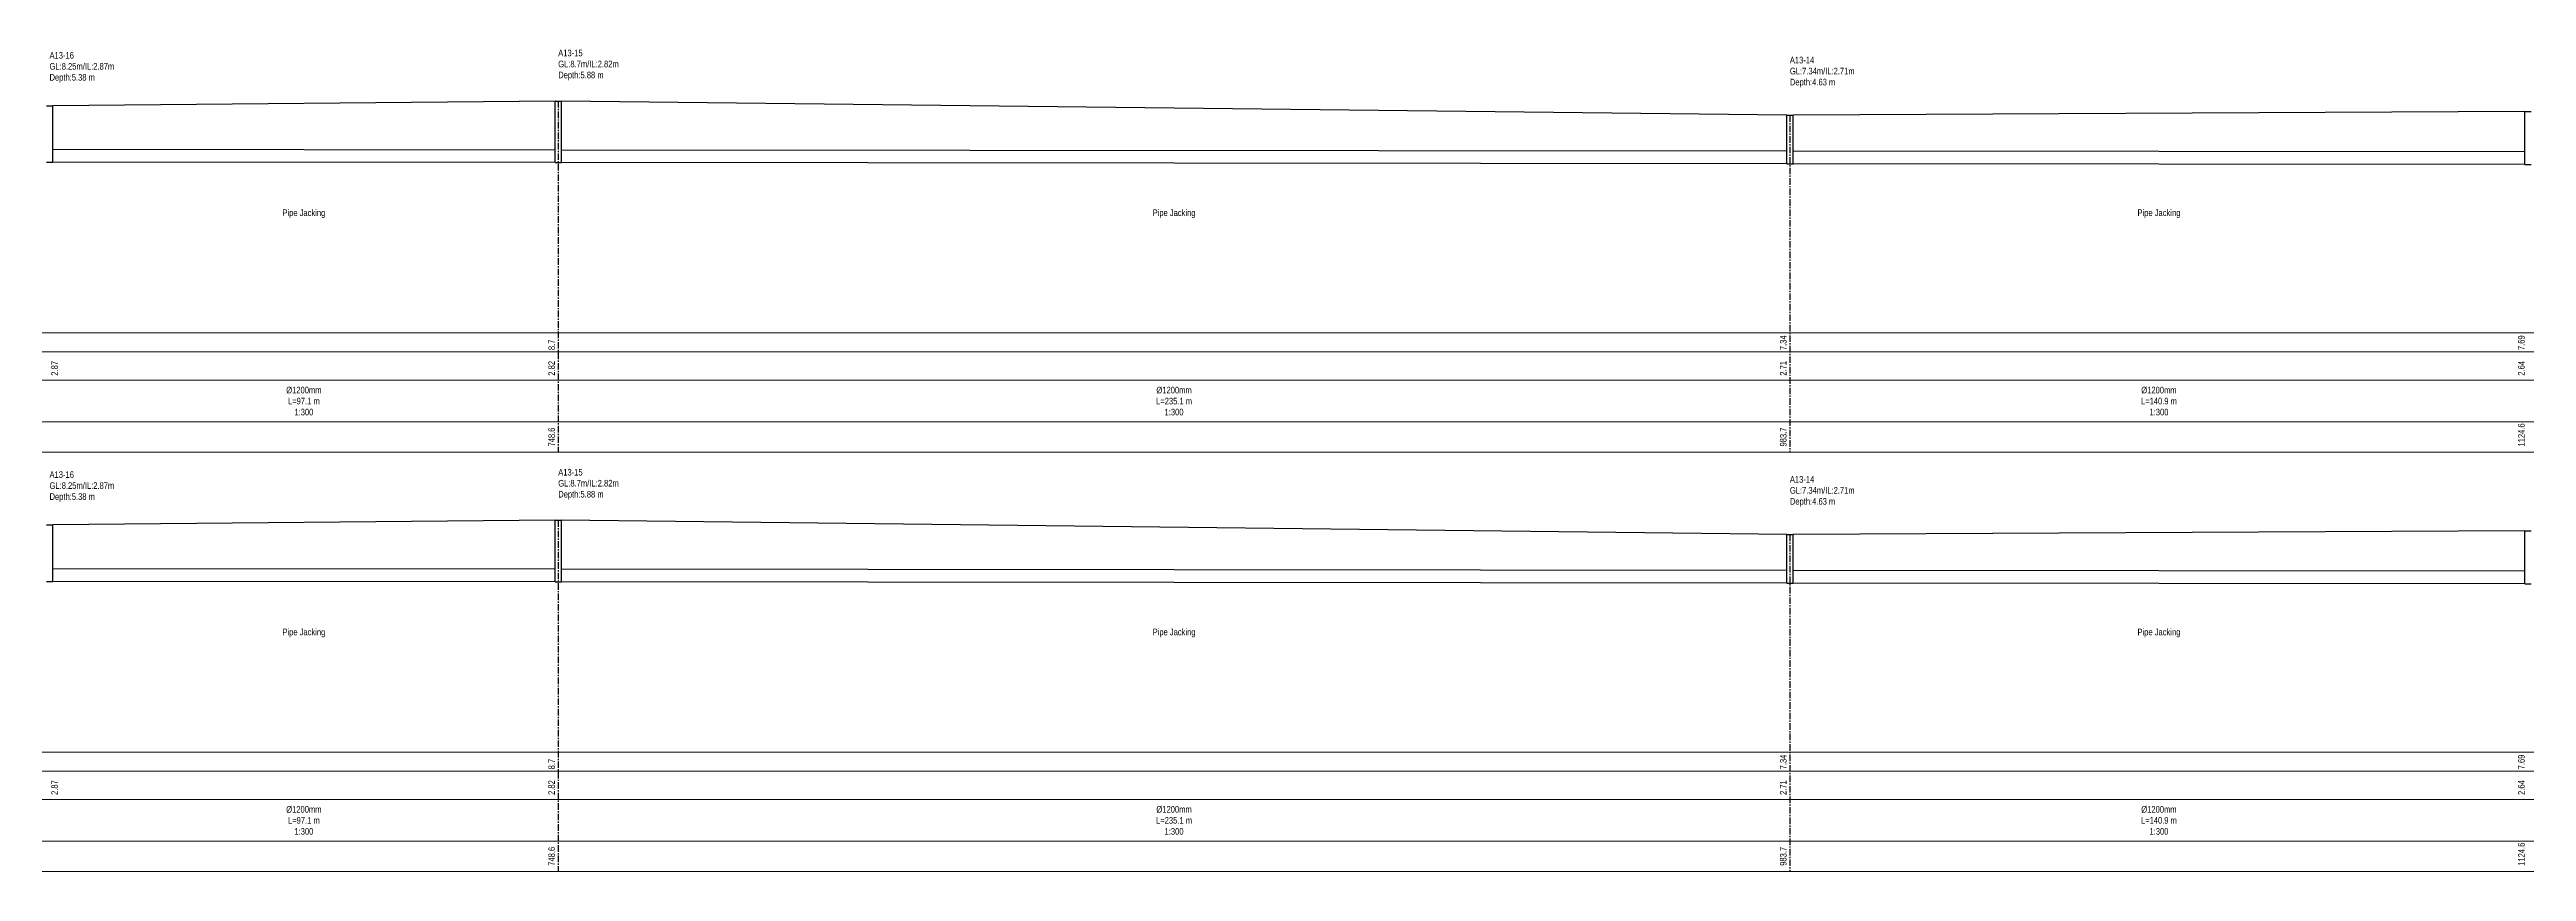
# Model space of a CAD drawing. Header units: inches. Extents: x -13 to 3068, y -130 to 166.
# Drawn here: x 396.7 to 869.5, y -49.6 to 107.2 of the extents above; entities that cross this region are included whole.
import ezdxf

# ---------------------------------------------------------------- set-up
doc = ezdxf.new("R2010")
doc.units = ezdxf.units.IN
doc.header["$MEASUREMENT"] = 0
doc.linetypes.add('CENTER', pattern=[2, 1.25, -0.25, 0.25, -0.25])
for name, color, linetype in [('ANNOTATION', 7, 'Continuous'), ('GROUND_ELEVATION', 7, 'Continuous'), ('lines', 7, 'Continuous'), ('PDF_Text', 7, 'Continuous'), ('Profile Manhole', 7, 'Continuous')]:
    doc.layers.add(name, color=color, linetype=linetype)
doc.layers.add('SM_PP_GRIDTEXT', color=7, linetype='Continuous', lineweight=5)
doc.styles.add('ALL', font='swissc.ttf')

# ---------------------------------------------------------------- blocks, each defined once
blk = doc.blocks.new('Selection')
for p, q in [((493.2, 8.04), (397.3, 8.14)), ((493.2, 5.64), (397.3, 5.74)), ((728.3, 7.82), (494.4, 8.04)), ((728.3, 5.42), (494.4, 5.64)), ((869.2, 7.68), (729.5, 7.82)), ((869.2, 5.28), (729.5, 5.42))]:
    blk.add_line(p, q)
at = {"layer": 'GROUND_ELEVATION', "color": 3}
for p, q in [((493.2, 17.4), (397.3, 16.5)), ((728.3, 14.68), (494.4, 17.4)), ((869.2, 15.38), (729.5, 14.68))]:
    blk.add_line(p, q, dxfattribs=at)
at = {"layer": 'lines', "color": 8, "linetype": 'CENTER'}
for p, q in [((493.8, 17.4), (493.8, -49.61)), ((728.9, 14.68), (728.9, -49.61))]:
    blk.add_line(p, q, dxfattribs=at)
at = {"layer": 'Profile Manhole'}
for p, q in [((396.1, 16.5), (397.3, 16.5)), ((397.3, 5.74), (397.3, 16.5)), ((493.2, 5.64), (493.2, 17.4)), ((493.2, 17.4), (494.4, 17.4)), ((494.4, 5.64), (494.4, 17.4)), ((728.3, 5.42), (728.3, 14.68)), ((728.3, 14.68), (729.5, 14.68)), ((729.5, 5.42), (729.5, 14.68)), ((869.2, 5.28), (869.2, 15.38)), ((869.2, 15.38), (870.4, 15.38)), ((396.1, 5.74), (397.3, 5.74)), ((493.2, 5.64), (494.4, 5.64)), ((728.3, 5.42), (729.5, 5.42)), ((869.2, 5.28), (870.4, 5.28))]:
    blk.add_line(p, q, dxfattribs=at)
at = {"layer": 'SM_PP_GRIDTEXT'}
for p, q in [((-6.65, -26.85), (3060.1, -26.85)), ((-6.65, -30.49), (3060.1, -30.49)), ((-6.65, -35.88), (3060.1, -35.88)), ((-6.65, -43.83), (3060.1, -43.83)), ((-6.65, -49.61), (3060.1, -49.61))]:
    blk.add_line(p, q, dxfattribs=at)
at = {"layer": 'ANNOTATION', "color": 7, "char_height": 1.26, "style": 'ALL'}
for s, insert, attachment_point in [('A13-16\\PGL:8.25m/IL:2.87m\\PDepth:5.38 m', (396.7, 26.75), 1), ('A13-15\\PGL:8.7m/IL:2.82m\\PDepth:5.88 m', (493.8, 27.2), 1), ('A13-14\\PGL:7.34m/IL:2.71m\\PDepth:4.63 m', (728.9, 25.84), 1), ('Pipe Jacking ', (445.25, -3.29), 2), ('Pipe Jacking ', (611.35, -3.29), 2), ('Pipe Jacking ', (799.35, -3.29), 2), ('Ø1200mm\\PL=97.1 m\\P1:300', (445.25, -37.13), 2), ('Ø1200mm\\PL=235.1 m\\P1:300', (611.35, -37.13), 2), ('Ø1200mm\\PL=140.9 m\\P1:300', (799.35, -37.13), 2)]:
    blk.add_mtext(s, dxfattribs=dict(at, insert=insert, attachment_point=attachment_point))
at = {"layer": 'PDF_Text', "color": 7, "style": 'ALL'}
for s, p in [('8.7', (493.16, -30.13)), ('7.34', (728.26, -30.13)), ('7.69', (869.16, -30.13)), ('2.87', (398.3, -35.01)), ('2.82', (493.16, -35.01)), ('2.71', (728.26, -35.01)), ('2.64', (869.16, -35.01)), ('748.6', (493.16, -48.53)), ('983.7', (728.26, -48.53)), ('1124.6', (869.16, -48.53))]:
    blk.add_text(s, height=1.26, rotation=90, dxfattribs=at).set_placement(p)

msp = doc.modelspace()

# ---------------------------------------------------------------- linework, layer by layer
for p, q in [((493.2, 8.04), (397.3, 8.14)), ((493.2, 5.64), (397.3, 5.74)), ((728.3, 7.82), (494.4, 8.04)), ((728.3, 5.42), (494.4, 5.64)), ((869.2, 7.68), (729.5, 7.82)), ((869.2, 5.28), (729.5, 5.42))]:
    msp.add_line(p, q)
at = {"layer": 'GROUND_ELEVATION', "color": 3}
for p, q in [((493.2, 17.4), (397.3, 16.5)), ((728.3, 14.68), (494.4, 17.4)), ((869.2, 15.38), (729.5, 14.68))]:
    msp.add_line(p, q, dxfattribs=at)
at = {"layer": 'lines', "color": 8, "linetype": 'CENTER'}
for p, q in [((493.8, 17.4), (493.8, -49.61)), ((728.9, 14.68), (728.9, -49.61))]:
    msp.add_line(p, q, dxfattribs=at)
at = {"layer": 'Profile Manhole'}
for p, q in [((396.1, 16.5), (397.3, 16.5)), ((397.3, 5.74), (397.3, 16.5)), ((493.2, 5.64), (493.2, 17.4)), ((493.2, 17.4), (494.4, 17.4)), ((494.4, 5.64), (494.4, 17.4)), ((728.3, 5.42), (728.3, 14.68)), ((728.3, 14.68), (729.5, 14.68)), ((729.5, 5.42), (729.5, 14.68)), ((869.2, 5.28), (869.2, 15.38)), ((869.2, 15.38), (870.4, 15.38)), ((396.1, 5.74), (397.3, 5.74)), ((493.2, 5.64), (494.4, 5.64)), ((728.3, 5.42), (729.5, 5.42)), ((869.2, 5.28), (870.4, 5.28))]:
    msp.add_line(p, q, dxfattribs=at)
at = {"layer": 'SM_PP_GRIDTEXT'}
for p, q in [((-6.65, -26.85), (3060.1, -26.85)), ((-6.65, -30.49), (3060.1, -30.49)), ((-6.65, -35.88), (3060.1, -35.88)), ((-6.65, -43.83), (3060.1, -43.83)), ((-6.65, -49.61), (3060.1, -49.61))]:
    msp.add_line(p, q, dxfattribs=at)

# ---------------------------------------------------------------- block references
msp.add_blockref('Selection', (0, 80))

# ---------------------------------------------------------------- texts
at = {"layer": 'ANNOTATION', "color": 7, "char_height": 1.26, "style": 'ALL'}
for s, insert, attachment_point in [('A13-16\\PGL:8.25m/IL:2.87m\\PDepth:5.38 m', (396.7, 26.75), 1), ('A13-15\\PGL:8.7m/IL:2.82m\\PDepth:5.88 m', (493.8, 27.2), 1), ('A13-14\\PGL:7.34m/IL:2.71m\\PDepth:4.63 m', (728.9, 25.84), 1), ('Pipe Jacking ', (445.25, -3.29), 2), ('Pipe Jacking ', (611.35, -3.29), 2), ('Pipe Jacking ', (799.35, -3.29), 2), ('Ø1200mm\\PL=97.1 m\\P1:300', (445.25, -37.13), 2), ('Ø1200mm\\PL=235.1 m\\P1:300', (611.35, -37.13), 2), ('Ø1200mm\\PL=140.9 m\\P1:300', (799.35, -37.13), 2)]:
    msp.add_mtext(s, dxfattribs=dict(at, insert=insert, attachment_point=attachment_point))
at = {"layer": 'PDF_Text', "color": 7, "style": 'ALL'}
for s, p in [('8.7', (493.16, -30.13)), ('7.34', (728.26, -30.13)), ('7.69', (869.16, -30.13)), ('2.87', (398.3, -35.01)), ('2.82', (493.16, -35.01)), ('2.71', (728.26, -35.01)), ('2.64', (869.16, -35.01)), ('748.6', (493.16, -48.53)), ('983.7', (728.26, -48.53)), ('1124.6', (869.16, -48.53))]:
    msp.add_text(s, height=1.26, rotation=90, dxfattribs=at).set_placement(p)

doc.saveas('drawing.dxf')
